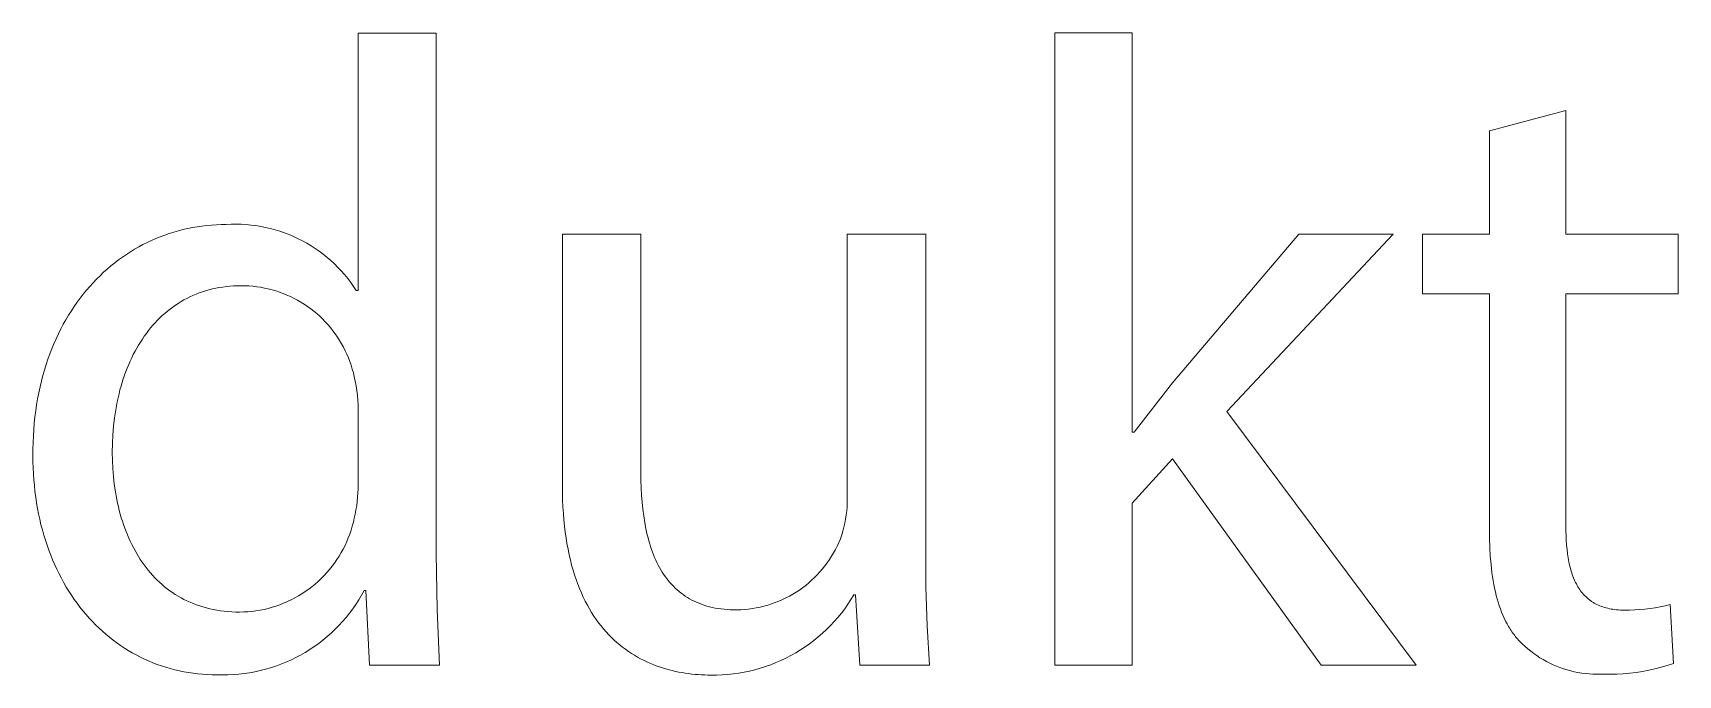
# Model space of a CAD drawing. Header units: millimetres. Extents: x 0 to 4030, y -54 to 2762.
# Drawn here: x 2801.9 to 2876.5, y 13.5 to 42.6 of the extents above; entities that cross this region are included whole.
import ezdxf

# ---------------------------------------------------------------- set-up
doc = ezdxf.new("R2010")
doc.units = ezdxf.units.MM
doc.header["$MEASUREMENT"] = 0
doc.layers.add('Domyślny', color=7, linetype='Continuous', true_color=0x000000)

msp = doc.modelspace()

# ---------------------------------------------------------------- linework, layer by layer
at = {"layer": 'Domyślny', "color": 18, "lineweight": 15, "true_color": 0x000000}
for p, q in [((2816.638, 30.925), (2816.638, 42.588)), ((2816.638, 42.588), (2820.181, 42.588)), ((2820.181, 42.588), (2820.181, 18.994)), ((2848.207, 13.946), (2848.207, 42.598)), ((2848.207, 42.598), (2851.723, 42.598)), ((2851.723, 42.598), (2851.723, 24.508)), ((2867.907, 38.155), (2871.37, 39.081)), ((2871.37, 39.081), (2871.37, 33.471)), ((2867.907, 33.471), (2867.907, 38.155)), ((2808.08, 33.506), (2808.286, 33.571)), ((2808.286, 33.571), (2808.494, 33.631)), ((2808.494, 33.631), (2808.704, 33.685)), ((2808.704, 33.685), (2808.916, 33.734)), ((2808.916, 33.734), (2809.13, 33.776)), ((2809.13, 33.776), (2809.345, 33.814)), ((2809.345, 33.814), (2809.561, 33.846)), ((2809.561, 33.846), (2809.78, 33.872)), ((2809.78, 33.872), (2809.999, 33.892)), ((2809.999, 33.892), (2810.22, 33.906)), ((2810.22, 33.906), (2810.443, 33.915)), ((2810.443, 33.915), (2810.666, 33.918)), ((2810.666, 33.918), (2810.889, 33.928)), ((2810.889, 33.928), (2811.113, 33.93)), ((2811.113, 33.93), (2811.336, 33.925)), ((2811.336, 33.925), (2811.559, 33.912)), ((2811.559, 33.912), (2811.782, 33.891)), ((2811.782, 33.891), (2812.004, 33.863)), ((2812.004, 33.863), (2812.224, 33.827)), ((2812.224, 33.827), (2812.444, 33.783)), ((2812.444, 33.783), (2812.661, 33.732)), ((2812.661, 33.732), (2812.877, 33.674)), ((2812.877, 33.674), (2813.091, 33.608)), ((2813.091, 33.608), (2813.302, 33.535)), ((2806.508, 32.793), (2806.696, 32.9)), ((2806.696, 32.9), (2806.887, 33.003)), ((2806.887, 33.003), (2807.08, 33.1)), ((2807.08, 33.1), (2807.275, 33.192)), ((2807.275, 33.192), (2807.473, 33.278)), ((2807.473, 33.278), (2807.673, 33.36)), ((2807.673, 33.36), (2807.875, 33.436)), ((2807.875, 33.436), (2808.08, 33.506)), ((2813.302, 33.535), (2813.511, 33.455)), ((2813.511, 33.455), (2813.716, 33.368)), ((2813.716, 33.368), (2813.919, 33.273)), ((2813.919, 33.273), (2814.118, 33.172)), ((2814.118, 33.172), (2814.314, 33.064)), ((2814.314, 33.064), (2814.506, 32.949)), ((2814.506, 32.949), (2814.694, 32.828)), ((2814.694, 32.828), (2814.877, 32.701)), ((2825.898, 22.044), (2825.898, 33.478)), ((2825.898, 33.478), (2829.455, 33.478)), ((2829.455, 33.478), (2829.455, 22.661)), ((2838.809, 21.493), (2838.809, 33.478)), ((2838.809, 33.478), (2842.365, 33.478)), ((2842.365, 33.478), (2842.365, 19.265)), ((2853.549, 26.735), (2859.266, 33.472)), ((2863.547, 33.472), (2856.005, 25.447)), ((2859.266, 33.472), (2863.547, 33.472)), ((2864.874, 30.774), (2864.874, 33.471)), ((2864.874, 33.471), (2867.907, 33.471)), ((2871.37, 33.471), (2876.456, 33.471)), ((2876.456, 33.471), (2876.456, 30.774)), ((2805.437, 32.04), (2805.609, 32.178)), ((2805.609, 32.178), (2805.783, 32.311)), ((2805.783, 32.311), (2805.96, 32.439)), ((2805.96, 32.439), (2806.14, 32.562)), ((2806.14, 32.562), (2806.323, 32.68)), ((2806.323, 32.68), (2806.508, 32.793)), ((2814.877, 32.701), (2815.056, 32.567)), ((2815.056, 32.567), (2815.231, 32.427)), ((2815.231, 32.427), (2815.4, 32.281)), ((2815.4, 32.281), (2815.565, 32.13)), ((2815.565, 32.13), (2815.724, 31.973)), ((2804.629, 31.275), (2804.784, 31.438)), ((2804.784, 31.438), (2804.943, 31.596)), ((2804.943, 31.596), (2805.104, 31.749)), ((2805.104, 31.749), (2805.269, 31.897)), ((2805.269, 31.897), (2805.437, 32.04)), ((2815.724, 31.973), (2815.877, 31.811)), ((2815.877, 31.811), (2816.025, 31.643)), ((2816.025, 31.643), (2816.168, 31.471)), ((2816.168, 31.471), (2816.304, 31.293)), ((2803.907, 30.392), (2804.044, 30.578)), ((2804.044, 30.578), (2804.185, 30.759)), ((2804.185, 30.759), (2804.329, 30.936)), ((2804.329, 30.936), (2804.477, 31.108)), ((2804.477, 31.108), (2804.629, 31.275)), ((2809.015, 30.635), (2808.879, 30.567)), ((2809.154, 30.698), (2809.015, 30.635)), ((2809.294, 30.758), (2809.154, 30.698)), ((2809.438, 30.813), (2809.294, 30.758)), ((2809.583, 30.864), (2809.438, 30.813)), ((2809.731, 30.911), (2809.583, 30.864)), ((2809.882, 30.954), (2809.731, 30.911)), ((2810.034, 30.993), (2809.882, 30.954)), ((2810.189, 31.027), (2810.034, 30.993)), ((2810.346, 31.056), (2810.189, 31.027)), ((2810.506, 31.082), (2810.346, 31.056)), ((2810.668, 31.103), (2810.506, 31.082)), ((2810.832, 31.119), (2810.668, 31.103)), ((2810.998, 31.131), (2810.832, 31.119)), ((2811.166, 31.138), (2810.998, 31.131)), ((2811.337, 31.14), (2811.166, 31.138)), ((2811.515, 31.138), (2811.337, 31.14)), ((2811.693, 31.13), (2811.515, 31.138)), ((2811.87, 31.116), (2811.693, 31.13)), ((2812.047, 31.095), (2811.87, 31.116)), ((2812.223, 31.069), (2812.047, 31.095)), ((2812.398, 31.037), (2812.223, 31.069)), ((2812.571, 30.999), (2812.398, 31.037)), ((2812.744, 30.954), (2812.571, 30.999)), ((2812.914, 30.905), (2812.744, 30.954)), ((2813.083, 30.849), (2812.914, 30.905)), ((2813.25, 30.787), (2813.083, 30.849)), ((2813.415, 30.72), (2813.25, 30.787)), ((2813.577, 30.647), (2813.415, 30.72)), ((2813.737, 30.569), (2813.577, 30.647)), ((2813.894, 30.486), (2813.737, 30.569)), ((2816.304, 31.293), (2816.434, 31.111)), ((2816.434, 31.111), (2816.558, 30.925)), ((2816.558, 30.925), (2816.638, 30.925)), ((2867.907, 30.774), (2864.874, 30.774)), ((2867.907, 20.118), (2867.907, 30.774)), ((2876.456, 30.774), (2871.37, 30.774)), ((2871.37, 30.774), (2871.37, 20.238)), ((2803.519, 29.806), (2803.644, 30.006)), ((2803.644, 30.006), (2803.774, 30.201)), ((2803.774, 30.201), (2803.907, 30.392)), ((2807.88, 29.889), (2807.766, 29.787)), ((2807.996, 29.986), (2807.88, 29.889)), ((2808.115, 30.081), (2807.996, 29.986)), ((2808.236, 30.171), (2808.115, 30.081)), ((2808.359, 30.258), (2808.236, 30.171)), ((2808.486, 30.341), (2808.359, 30.258)), ((2808.614, 30.42), (2808.486, 30.341)), ((2808.745, 30.496), (2808.614, 30.42)), ((2808.879, 30.567), (2808.745, 30.496)), ((2814.048, 30.397), (2813.894, 30.486)), ((2814.199, 30.303), (2814.048, 30.397)), ((2814.347, 30.203), (2814.199, 30.303)), ((2814.491, 30.099), (2814.347, 30.203)), ((2814.632, 29.99), (2814.491, 30.099)), ((2814.768, 29.876), (2814.632, 29.99)), ((2814.901, 29.758), (2814.768, 29.876)), ((2803.059, 28.962), (2803.168, 29.18)), ((2803.168, 29.18), (2803.281, 29.393)), ((2803.281, 29.393), (2803.398, 29.602)), ((2803.398, 29.602), (2803.519, 29.806)), ((2807.139, 29.107), (2807.044, 28.983)), ((2807.237, 29.229), (2807.139, 29.107)), ((2807.338, 29.347), (2807.237, 29.229)), ((2807.441, 29.463), (2807.338, 29.347)), ((2807.547, 29.574), (2807.441, 29.463)), ((2807.655, 29.683), (2807.547, 29.574)), ((2807.766, 29.787), (2807.655, 29.683)), ((2815.03, 29.635), (2814.901, 29.758)), ((2815.154, 29.508), (2815.03, 29.635)), ((2815.274, 29.376), (2815.154, 29.508)), ((2815.39, 29.241), (2815.274, 29.376)), ((2815.501, 29.102), (2815.39, 29.241)), ((2815.606, 28.959), (2815.501, 29.102)), ((2802.76, 28.283), (2802.855, 28.514)), ((2802.855, 28.514), (2802.955, 28.74)), ((2802.955, 28.74), (2803.059, 28.962)), ((2806.69, 28.452), (2806.608, 28.312)), ((2806.774, 28.589), (2806.69, 28.452)), ((2806.862, 28.723), (2806.774, 28.589)), ((2806.951, 28.855), (2806.862, 28.723)), ((2807.044, 28.983), (2806.951, 28.855)), ((2815.708, 28.813), (2815.606, 28.959)), ((2815.803, 28.663), (2815.708, 28.813)), ((2815.894, 28.51), (2815.803, 28.663)), ((2815.98, 28.354), (2815.894, 28.51)), ((2816.06, 28.195), (2815.98, 28.354)), ((2802.501, 27.566), (2802.583, 27.809)), ((2802.583, 27.809), (2802.669, 28.048)), ((2802.669, 28.048), (2802.76, 28.283)), ((2806.31, 27.722), (2806.242, 27.568)), ((2806.38, 27.874), (2806.31, 27.722)), ((2806.453, 28.023), (2806.38, 27.874)), ((2806.53, 28.169), (2806.453, 28.023)), ((2806.608, 28.312), (2806.53, 28.169)), ((2816.135, 28.033), (2816.06, 28.195)), ((2816.204, 27.87), (2816.135, 28.033)), ((2816.267, 27.703), (2816.204, 27.87)), ((2816.325, 27.535), (2816.267, 27.703)), ((2802.287, 26.811), (2802.353, 27.067)), ((2802.353, 27.067), (2802.425, 27.318)), ((2802.425, 27.318), (2802.501, 27.566)), ((2806, 26.925), (2805.946, 26.757)), ((2806.056, 27.089), (2806, 26.925)), ((2806.115, 27.252), (2806.056, 27.089)), ((2806.177, 27.411), (2806.115, 27.252)), ((2806.242, 27.568), (2806.177, 27.411)), ((2816.377, 27.365), (2816.325, 27.535)), ((2816.423, 27.193), (2816.377, 27.365)), ((2816.464, 27.02), (2816.423, 27.193)), ((2816.51, 26.81), (2816.464, 27.02)), ((2802.117, 26.02), (2802.169, 26.287)), ((2802.169, 26.287), (2802.225, 26.551)), ((2802.225, 26.551), (2802.287, 26.811)), ((2805.804, 26.242), (2805.762, 26.065)), ((2805.848, 26.416), (2805.804, 26.242)), ((2805.896, 26.588), (2805.848, 26.416)), ((2805.946, 26.757), (2805.896, 26.588)), ((2816.55, 26.599), (2816.51, 26.81)), ((2816.582, 26.387), (2816.55, 26.599)), ((2816.607, 26.173), (2816.582, 26.387)), ((2816.625, 25.959), (2816.607, 26.173)), ((2851.804, 24.508), (2853.549, 26.735)), ((2801.995, 25.193), (2802.031, 25.472)), ((2802.031, 25.472), (2802.071, 25.748)), ((2802.071, 25.748), (2802.117, 26.02)), ((2805.656, 25.522), (2805.626, 25.337)), ((2805.688, 25.705), (2805.656, 25.522)), ((2805.724, 25.886), (2805.688, 25.705)), ((2805.762, 26.065), (2805.724, 25.886)), ((2816.635, 25.745), (2816.625, 25.959)), ((2816.638, 25.53), (2816.635, 25.745)), ((2816.638, 22.135), (2816.638, 25.53)), ((2856.005, 25.447), (2864.594, 13.946)), ((2801.923, 24.332), (2801.942, 24.622)), ((2801.942, 24.622), (2801.966, 24.91)), ((2801.966, 24.91), (2801.995, 25.193)), ((2805.556, 24.769), (2805.524, 24.381)), ((2805.6, 25.15), (2805.556, 24.769)), ((2805.626, 25.337), (2805.6, 25.15)), ((2801.903, 23.739), (2801.91, 24.037)), ((2801.91, 24.037), (2801.923, 24.332)), ((2805.505, 23.986), (2805.499, 23.584)), ((2805.524, 24.381), (2805.505, 23.986)), ((2851.723, 24.508), (2851.804, 24.508)), ((2801.902, 23.437), (2801.903, 23.739)), ((2801.905, 23.159), (2801.902, 23.437)), ((2801.913, 22.885), (2801.905, 23.159)), ((2805.499, 23.584), (2805.505, 23.216)), ((2805.505, 23.216), (2805.522, 22.853)), ((2853.549, 23.3), (2851.723, 21.287)), ((2860.286, 13.946), (2853.549, 23.3)), ((2801.926, 22.614), (2801.913, 22.885)), ((2801.944, 22.345), (2801.926, 22.614)), ((2805.522, 22.853), (2805.55, 22.494)), ((2805.55, 22.494), (2805.59, 22.141)), ((2829.455, 22.661), (2829.458, 22.317)), ((2801.968, 22.08), (2801.944, 22.345)), ((2801.996, 21.818), (2801.968, 22.08)), ((2802.029, 21.559), (2801.996, 21.818)), ((2805.59, 22.141), (2805.64, 21.793)), ((2805.64, 21.793), (2805.67, 21.621)), ((2805.67, 21.621), (2805.703, 21.451)), ((2816.618, 21.556), (2816.631, 21.749)), ((2816.631, 21.749), (2816.637, 21.942)), ((2816.637, 21.942), (2816.638, 22.135)), ((2825.909, 21.417), (2825.898, 22.044)), ((2829.458, 22.317), (2829.468, 21.981)), ((2829.468, 21.981), (2829.485, 21.652)), ((2829.485, 21.652), (2829.509, 21.33)), ((2802.068, 21.303), (2802.029, 21.559)), ((2802.111, 21.05), (2802.068, 21.303)), ((2802.159, 20.801), (2802.111, 21.05)), ((2805.703, 21.451), (2805.738, 21.283)), ((2805.738, 21.283), (2805.776, 21.117)), ((2805.776, 21.117), (2805.817, 20.952)), ((2805.817, 20.952), (2805.861, 20.789)), ((2816.506, 20.793), (2816.543, 20.982)), ((2816.543, 20.982), (2816.574, 21.173)), ((2816.574, 21.173), (2816.599, 21.364)), ((2816.599, 21.364), (2816.618, 21.556)), ((2825.922, 21.115), (2825.909, 21.417)), ((2825.94, 20.82), (2825.922, 21.115)), ((2829.509, 21.33), (2829.541, 21.017)), ((2829.541, 21.017), (2829.58, 20.712)), ((2838.759, 20.752), (2838.781, 20.936)), ((2838.781, 20.936), (2838.797, 21.122)), ((2838.797, 21.122), (2838.806, 21.307)), ((2838.806, 21.307), (2838.809, 21.493)), ((2851.723, 21.287), (2851.723, 13.946)), ((2802.212, 20.555), (2802.159, 20.801)), ((2802.269, 20.312), (2802.212, 20.555)), ((2802.331, 20.073), (2802.269, 20.312)), ((2805.861, 20.789), (2805.908, 20.628)), ((2805.908, 20.628), (2805.957, 20.47)), ((2805.957, 20.47), (2806.009, 20.313)), ((2806.009, 20.313), (2806.064, 20.158)), ((2806.064, 20.158), (2806.122, 20.006)), ((2816.322, 20.065), (2816.375, 20.243)), ((2816.375, 20.243), (2816.423, 20.423)), ((2816.423, 20.423), (2816.464, 20.605)), ((2816.464, 20.605), (2816.506, 20.793)), ((2825.964, 20.532), (2825.94, 20.82)), ((2825.992, 20.251), (2825.964, 20.532)), ((2826.025, 19.978), (2825.992, 20.251)), ((2829.58, 20.712), (2829.627, 20.415)), ((2829.627, 20.415), (2829.681, 20.127)), ((2838.611, 20.023), (2838.657, 20.203)), ((2838.657, 20.203), (2838.697, 20.385)), ((2838.697, 20.385), (2838.731, 20.568)), ((2838.731, 20.568), (2838.759, 20.752)), ((2871.37, 20.238), (2871.372, 20.015)), ((2802.398, 19.837), (2802.331, 20.073)), ((2802.469, 19.605), (2802.398, 19.837)), ((2802.544, 19.377), (2802.469, 19.605)), ((2806.122, 20.006), (2806.183, 19.855)), ((2806.183, 19.855), (2806.247, 19.707)), ((2806.247, 19.707), (2806.313, 19.561)), ((2806.313, 19.561), (2806.382, 19.418)), ((2806.382, 19.418), (2806.454, 19.277)), ((2816.047, 19.373), (2816.125, 19.543)), ((2816.125, 19.543), (2816.196, 19.714)), ((2816.196, 19.714), (2816.262, 19.888)), ((2816.262, 19.888), (2816.322, 20.065)), ((2826.062, 19.711), (2826.025, 19.978)), ((2826.104, 19.451), (2826.062, 19.711)), ((2826.151, 19.199), (2826.104, 19.451)), ((2829.681, 20.127), (2829.744, 19.848)), ((2829.744, 19.848), (2829.778, 19.712)), ((2829.778, 19.712), (2829.814, 19.578)), ((2829.814, 19.578), (2829.853, 19.447)), ((2829.853, 19.447), (2829.894, 19.318)), ((2838.356, 19.344), (2838.431, 19.505)), ((2838.431, 19.505), (2838.5, 19.668)), ((2838.5, 19.668), (2838.558, 19.845)), ((2838.558, 19.845), (2838.611, 20.023)), ((2867.912, 19.694), (2867.907, 20.118)), ((2867.925, 19.283), (2867.912, 19.694)), ((2871.372, 20.015), (2871.378, 19.798)), ((2871.378, 19.798), (2871.388, 19.587)), ((2871.388, 19.587), (2871.403, 19.382)), ((2802.624, 19.152), (2802.544, 19.377)), ((2802.708, 18.93), (2802.624, 19.152)), ((2802.797, 18.713), (2802.708, 18.93)), ((2802.89, 18.499), (2802.797, 18.713)), ((2806.454, 19.277), (2806.529, 19.139)), ((2806.529, 19.139), (2806.606, 19.003)), ((2806.606, 19.003), (2806.687, 18.87)), ((2806.687, 18.87), (2806.77, 18.74)), ((2806.77, 18.74), (2806.856, 18.612)), ((2815.572, 18.574), (2815.678, 18.727)), ((2815.678, 18.727), (2815.779, 18.884)), ((2815.779, 18.884), (2815.874, 19.044)), ((2815.874, 19.044), (2815.963, 19.207)), ((2815.963, 19.207), (2816.047, 19.373)), ((2820.181, 18.994), (2820.215, 16.47)), ((2826.202, 18.952), (2826.151, 19.199)), ((2826.258, 18.713), (2826.202, 18.952)), ((2826.317, 18.48), (2826.258, 18.713)), ((2829.894, 19.318), (2829.936, 19.191)), ((2829.936, 19.191), (2829.981, 19.067)), ((2829.981, 19.067), (2830.028, 18.945)), ((2830.028, 18.945), (2830.078, 18.826)), ((2830.078, 18.826), (2830.129, 18.709)), ((2830.129, 18.709), (2830.183, 18.595)), ((2837.9, 18.584), (2838.002, 18.73)), ((2838.002, 18.73), (2838.098, 18.878)), ((2838.098, 18.878), (2838.189, 19.031)), ((2838.189, 19.031), (2838.275, 19.186)), ((2838.275, 19.186), (2838.356, 19.344)), ((2842.365, 19.265), (2842.374, 17.493)), ((2867.947, 18.886), (2867.925, 19.283)), ((2867.98, 18.502), (2867.947, 18.886)), ((2871.403, 19.382), (2871.422, 19.183)), ((2871.422, 19.183), (2871.446, 18.991)), ((2871.446, 18.991), (2871.474, 18.805)), ((2871.474, 18.805), (2871.508, 18.626)), ((2802.986, 18.289), (2802.89, 18.499)), ((2803.087, 18.082), (2802.986, 18.289)), ((2803.192, 17.88), (2803.087, 18.082)), ((2806.856, 18.612), (2806.945, 18.488)), ((2806.945, 18.488), (2807.037, 18.366)), ((2807.037, 18.366), (2807.131, 18.247)), ((2807.131, 18.247), (2807.229, 18.131)), ((2807.229, 18.131), (2807.329, 18.018)), ((2807.329, 18.018), (2807.432, 17.909)), ((2807.432, 17.909), (2807.537, 17.802)), ((2814.966, 17.869), (2815.097, 18.001)), ((2815.097, 18.001), (2815.223, 18.138)), ((2815.223, 18.138), (2815.345, 18.279)), ((2815.345, 18.279), (2815.461, 18.425)), ((2815.461, 18.425), (2815.572, 18.574)), ((2826.381, 18.254), (2826.317, 18.48)), ((2826.449, 18.034), (2826.381, 18.254)), ((2826.521, 17.82), (2826.449, 18.034)), ((2830.183, 18.595), (2830.239, 18.484)), ((2830.239, 18.484), (2830.297, 18.375)), ((2830.297, 18.375), (2830.358, 18.269)), ((2830.358, 18.269), (2830.421, 18.165)), ((2830.421, 18.165), (2830.486, 18.064)), ((2830.486, 18.064), (2830.554, 17.966)), ((2830.554, 17.966), (2830.624, 17.871)), ((2837.192, 17.791), (2837.321, 17.913)), ((2837.321, 17.913), (2837.446, 18.039)), ((2837.446, 18.039), (2837.567, 18.169)), ((2837.567, 18.169), (2837.682, 18.304)), ((2837.682, 18.304), (2837.794, 18.442)), ((2837.794, 18.442), (2837.9, 18.584)), ((2868.022, 18.132), (2867.98, 18.502)), ((2868.047, 17.952), (2868.022, 18.132)), ((2868.075, 17.776), (2868.047, 17.952)), ((2871.508, 18.626), (2871.526, 18.539)), ((2871.526, 18.539), (2871.546, 18.453)), ((2871.546, 18.453), (2871.567, 18.369)), ((2871.567, 18.369), (2871.589, 18.287)), ((2871.589, 18.287), (2871.612, 18.207)), ((2871.612, 18.207), (2871.637, 18.128)), ((2871.637, 18.128), (2871.663, 18.051)), ((2871.663, 18.051), (2871.69, 17.975)), ((2871.69, 17.975), (2871.719, 17.901)), ((2871.719, 17.901), (2871.749, 17.829)), ((2803.301, 17.682), (2803.192, 17.88)), ((2803.414, 17.487), (2803.301, 17.682)), ((2803.531, 17.297), (2803.414, 17.487)), ((2803.652, 17.11), (2803.531, 17.297)), ((2807.537, 17.802), (2807.646, 17.699)), ((2807.646, 17.699), (2807.757, 17.599)), ((2807.757, 17.599), (2807.871, 17.502)), ((2807.871, 17.502), (2807.988, 17.409)), ((2807.988, 17.409), (2808.108, 17.32)), ((2808.108, 17.32), (2808.231, 17.234)), ((2808.231, 17.234), (2808.356, 17.151)), ((2808.356, 17.151), (2808.484, 17.072)), ((2813.932, 17.081), (2814.091, 17.178)), ((2814.091, 17.178), (2814.247, 17.28)), ((2814.247, 17.28), (2814.399, 17.388)), ((2814.399, 17.388), (2814.547, 17.5)), ((2814.547, 17.5), (2814.691, 17.618)), ((2814.691, 17.618), (2814.831, 17.741)), ((2814.831, 17.741), (2814.966, 17.869)), ((2816.92, 17.33), (2816.8, 17.116)), ((2816.987, 17.33), (2816.92, 17.33)), ((2817.161, 13.948), (2816.987, 17.33)), ((2826.596, 17.613), (2826.521, 17.82)), ((2826.675, 17.412), (2826.596, 17.613)), ((2826.758, 17.217), (2826.675, 17.412)), ((2826.845, 17.028), (2826.758, 17.217)), ((2830.624, 17.871), (2830.697, 17.778)), ((2830.697, 17.778), (2830.772, 17.688)), ((2830.772, 17.688), (2830.849, 17.602)), ((2830.849, 17.602), (2830.929, 17.518)), ((2830.929, 17.518), (2831.012, 17.437)), ((2831.012, 17.437), (2831.097, 17.358)), ((2831.097, 17.358), (2831.184, 17.283)), ((2831.184, 17.283), (2831.274, 17.211)), ((2831.274, 17.211), (2831.367, 17.142)), ((2836.182, 17.073), (2836.337, 17.161)), ((2836.337, 17.161), (2836.488, 17.253)), ((2836.488, 17.253), (2836.636, 17.351)), ((2836.636, 17.351), (2836.781, 17.454)), ((2836.781, 17.454), (2836.922, 17.562)), ((2836.922, 17.562), (2837.059, 17.674)), ((2837.059, 17.674), (2837.192, 17.791)), ((2842.374, 17.493), (2842.427, 15.721)), ((2868.106, 17.603), (2868.075, 17.776)), ((2868.139, 17.434), (2868.106, 17.603)), ((2868.175, 17.268), (2868.139, 17.434)), ((2868.214, 17.106), (2868.175, 17.268)), ((2871.749, 17.829), (2871.781, 17.759)), ((2871.781, 17.759), (2871.813, 17.69)), ((2871.813, 17.69), (2871.848, 17.624)), ((2871.848, 17.624), (2871.883, 17.558)), ((2871.883, 17.558), (2871.92, 17.495)), ((2871.92, 17.495), (2871.959, 17.434)), ((2871.959, 17.434), (2871.999, 17.374)), ((2871.999, 17.374), (2872.04, 17.316)), ((2872.04, 17.316), (2872.083, 17.259)), ((2872.083, 17.259), (2872.127, 17.205)), ((2872.127, 17.205), (2872.173, 17.152)), ((2872.173, 17.152), (2872.22, 17.101)), ((2803.776, 16.928), (2803.652, 17.11)), ((2803.904, 16.75), (2803.776, 16.928)), ((2804.036, 16.576), (2803.904, 16.75)), ((2804.171, 16.407), (2804.036, 16.576)), ((2804.31, 16.241), (2804.171, 16.407)), ((2808.484, 17.072), (2808.615, 16.997)), ((2808.615, 16.997), (2808.749, 16.926)), ((2808.749, 16.926), (2808.885, 16.858)), ((2808.885, 16.858), (2809.025, 16.795)), ((2809.025, 16.795), (2809.167, 16.735)), ((2809.167, 16.735), (2809.312, 16.68)), ((2809.312, 16.68), (2809.46, 16.629)), ((2809.46, 16.629), (2809.61, 16.581)), ((2809.61, 16.581), (2809.764, 16.538)), ((2809.764, 16.538), (2809.92, 16.499)), ((2809.92, 16.499), (2810.079, 16.465)), ((2810.079, 16.465), (2810.241, 16.435)), ((2810.241, 16.435), (2810.405, 16.409)), ((2810.405, 16.409), (2810.572, 16.388)), ((2811.827, 16.383), (2812.012, 16.407)), ((2812.012, 16.407), (2812.195, 16.437)), ((2812.195, 16.437), (2812.378, 16.474)), ((2812.378, 16.474), (2812.559, 16.517)), ((2812.559, 16.517), (2812.739, 16.566)), ((2812.739, 16.566), (2812.916, 16.621)), ((2812.916, 16.621), (2813.092, 16.683)), ((2813.092, 16.683), (2813.265, 16.751)), ((2813.265, 16.751), (2813.436, 16.825)), ((2813.436, 16.825), (2813.605, 16.904)), ((2813.605, 16.904), (2813.77, 16.99)), ((2813.77, 16.99), (2813.932, 17.081)), ((2816.399, 16.498), (2816.252, 16.302)), ((2816.54, 16.699), (2816.399, 16.498)), ((2816.674, 16.905), (2816.54, 16.699)), ((2816.8, 17.116), (2816.674, 16.905)), ((2820.215, 16.47), (2820.329, 13.948)), ((2826.934, 16.845), (2826.845, 17.028)), ((2827.027, 16.668), (2826.934, 16.845)), ((2827.124, 16.496), (2827.027, 16.668)), ((2827.223, 16.331), (2827.124, 16.496)), ((2831.367, 17.142), (2831.463, 17.076)), ((2831.463, 17.076), (2831.561, 17.013)), ((2831.561, 17.013), (2831.661, 16.954)), ((2831.661, 16.954), (2831.765, 16.897)), ((2831.765, 16.897), (2831.871, 16.844)), ((2831.871, 16.844), (2831.98, 16.794)), ((2831.98, 16.794), (2832.091, 16.747)), ((2832.091, 16.747), (2832.206, 16.703)), ((2832.206, 16.703), (2832.323, 16.663)), ((2832.323, 16.663), (2832.443, 16.626)), ((2832.443, 16.626), (2832.566, 16.592)), ((2832.566, 16.592), (2832.691, 16.562)), ((2832.691, 16.562), (2832.82, 16.535)), ((2832.82, 16.535), (2832.952, 16.512)), ((2832.952, 16.512), (2833.086, 16.492)), ((2833.086, 16.492), (2833.223, 16.476)), ((2833.223, 16.476), (2833.364, 16.464)), ((2833.364, 16.464), (2833.507, 16.454)), ((2833.507, 16.454), (2833.654, 16.449)), ((2833.654, 16.449), (2833.803, 16.447)), ((2833.803, 16.447), (2833.98, 16.453)), ((2833.98, 16.453), (2834.157, 16.465)), ((2834.157, 16.465), (2834.334, 16.483)), ((2834.334, 16.483), (2834.51, 16.508)), ((2834.51, 16.508), (2834.684, 16.538)), ((2834.684, 16.538), (2834.858, 16.574)), ((2834.858, 16.574), (2835.031, 16.616)), ((2835.031, 16.616), (2835.201, 16.664)), ((2835.201, 16.664), (2835.37, 16.718)), ((2835.37, 16.718), (2835.537, 16.778)), ((2835.537, 16.778), (2835.702, 16.843)), ((2835.702, 16.843), (2835.865, 16.914)), ((2835.865, 16.914), (2836.025, 16.991)), ((2836.025, 16.991), (2836.182, 17.073)), ((2838.69, 16.504), (2838.538, 16.304)), ((2838.835, 16.708), (2838.69, 16.504)), ((2838.973, 16.918), (2838.835, 16.708)), ((2839.104, 17.132), (2838.973, 16.918)), ((2839.185, 17.132), (2839.104, 17.132)), ((2839.373, 13.951), (2839.185, 17.132)), ((2868.256, 16.948), (2868.214, 17.106)), ((2868.301, 16.794), (2868.256, 16.948)), ((2868.35, 16.643), (2868.301, 16.794)), ((2868.401, 16.496), (2868.35, 16.643)), ((2868.455, 16.352), (2868.401, 16.496)), ((2872.22, 17.101), (2872.269, 17.052)), ((2872.269, 17.052), (2872.319, 17.005)), ((2872.319, 17.005), (2872.345, 16.982)), ((2872.345, 16.982), (2872.371, 16.96)), ((2872.371, 16.96), (2872.398, 16.938)), ((2872.398, 16.938), (2872.425, 16.916)), ((2872.425, 16.916), (2872.452, 16.895)), ((2872.452, 16.895), (2872.48, 16.875)), ((2872.48, 16.875), (2872.508, 16.854)), ((2872.508, 16.854), (2872.537, 16.835)), ((2872.537, 16.835), (2872.566, 16.816)), ((2872.566, 16.816), (2872.595, 16.797)), ((2872.595, 16.797), (2872.625, 16.778)), ((2872.625, 16.778), (2872.655, 16.761)), ((2872.655, 16.761), (2872.716, 16.726)), ((2872.716, 16.726), (2872.78, 16.694)), ((2872.78, 16.694), (2872.845, 16.664)), ((2872.845, 16.664), (2872.911, 16.635)), ((2872.911, 16.635), (2872.979, 16.609)), ((2872.979, 16.609), (2873.049, 16.584)), ((2873.049, 16.584), (2873.121, 16.561)), ((2873.121, 16.561), (2873.194, 16.54)), ((2873.194, 16.54), (2873.27, 16.521)), ((2873.27, 16.521), (2873.347, 16.505)), ((2873.347, 16.505), (2873.425, 16.49)), ((2873.425, 16.49), (2873.506, 16.477)), ((2873.506, 16.477), (2873.588, 16.466)), ((2873.588, 16.466), (2873.672, 16.457)), ((2873.672, 16.457), (2873.758, 16.449)), ((2873.758, 16.449), (2873.846, 16.444)), ((2873.846, 16.444), (2873.936, 16.441)), ((2873.936, 16.441), (2874.027, 16.44)), ((2874.027, 16.44), (2874.259, 16.44)), ((2874.259, 16.44), (2874.491, 16.446)), ((2874.491, 16.446), (2874.723, 16.46)), ((2874.723, 16.46), (2874.954, 16.481)), ((2874.954, 16.481), (2875.185, 16.509)), ((2875.185, 16.509), (2875.414, 16.545)), ((2875.414, 16.545), (2875.642, 16.588)), ((2875.642, 16.588), (2875.869, 16.638)), ((2875.869, 16.638), (2876.094, 16.695)), ((2876.094, 16.695), (2876.242, 14.025)), ((2804.452, 16.081), (2804.31, 16.241)), ((2804.597, 15.924), (2804.452, 16.081)), ((2804.746, 15.772), (2804.597, 15.924)), ((2804.898, 15.624), (2804.746, 15.772)), ((2810.572, 16.388), (2810.743, 16.372)), ((2810.743, 16.372), (2810.916, 16.36)), ((2810.916, 16.36), (2811.091, 16.353)), ((2811.091, 16.353), (2811.27, 16.35)), ((2811.27, 16.35), (2811.456, 16.355)), ((2811.456, 16.355), (2811.642, 16.366)), ((2811.642, 16.366), (2811.827, 16.383)), ((2815.771, 15.744), (2815.599, 15.569)), ((2815.938, 15.924), (2815.771, 15.744)), ((2816.098, 16.11), (2815.938, 15.924)), ((2816.252, 16.302), (2816.098, 16.11)), ((2827.326, 16.171), (2827.223, 16.331)), ((2827.431, 16.016), (2827.326, 16.171)), ((2827.539, 15.867), (2827.431, 16.016)), ((2827.65, 15.724), (2827.539, 15.867)), ((2827.764, 15.586), (2827.65, 15.724)), ((2838.042, 15.739), (2837.865, 15.562)), ((2838.214, 15.922), (2838.042, 15.739)), ((2838.379, 16.11), (2838.214, 15.922)), ((2838.538, 16.304), (2838.379, 16.11)), ((2842.427, 15.721), (2842.526, 13.951)), ((2868.513, 16.213), (2868.455, 16.352)), ((2868.574, 16.077), (2868.513, 16.213)), ((2868.638, 15.945), (2868.574, 16.077)), ((2868.705, 15.817), (2868.638, 15.945)), ((2868.776, 15.693), (2868.705, 15.817)), ((2868.813, 15.632), (2868.776, 15.693)), ((2805.054, 15.481), (2804.898, 15.624)), ((2805.212, 15.343), (2805.054, 15.481)), ((2805.374, 15.209), (2805.212, 15.343)), ((2805.539, 15.08), (2805.374, 15.209)), ((2805.706, 14.956), (2805.539, 15.08)), ((2805.877, 14.836), (2805.706, 14.956)), ((2814.852, 14.932), (2814.653, 14.788)), ((2815.047, 15.081), (2814.852, 14.932)), ((2815.236, 15.238), (2815.047, 15.081)), ((2815.42, 15.4), (2815.236, 15.238)), ((2815.599, 15.569), (2815.42, 15.4)), ((2827.88, 15.453), (2827.764, 15.586)), ((2827.998, 15.325), (2827.88, 15.453)), ((2828.119, 15.202), (2827.998, 15.325)), ((2828.243, 15.085), (2828.119, 15.202)), ((2828.368, 14.972), (2828.243, 15.085)), ((2828.495, 14.864), (2828.368, 14.972)), ((2837.097, 14.917), (2836.892, 14.772)), ((2837.297, 15.068), (2837.097, 14.917)), ((2837.492, 15.226), (2837.297, 15.068)), ((2837.681, 15.391), (2837.492, 15.226)), ((2837.865, 15.562), (2837.681, 15.391)), ((2868.851, 15.572), (2868.813, 15.632)), ((2868.889, 15.514), (2868.851, 15.572)), ((2868.928, 15.456), (2868.889, 15.514)), ((2868.969, 15.4), (2868.928, 15.456)), ((2869.01, 15.344), (2868.969, 15.4)), ((2869.052, 15.289), (2869.01, 15.344)), ((2869.095, 15.236), (2869.052, 15.289)), ((2869.139, 15.183), (2869.095, 15.236)), ((2869.184, 15.131), (2869.139, 15.183)), ((2869.23, 15.081), (2869.184, 15.131)), ((2869.276, 15.031), (2869.23, 15.081)), ((2869.396, 14.911), (2869.276, 15.031)), ((2869.52, 14.795), (2869.396, 14.911)), ((2806.05, 14.721), (2805.877, 14.836)), ((2806.226, 14.611), (2806.05, 14.721)), ((2806.405, 14.506), (2806.226, 14.611)), ((2806.587, 14.406), (2806.405, 14.506)), ((2806.771, 14.311), (2806.587, 14.406)), ((2806.958, 14.221), (2806.771, 14.311)), ((2807.148, 14.136), (2806.958, 14.221)), ((2813.589, 14.178), (2813.364, 14.078)), ((2813.81, 14.286), (2813.589, 14.178)), ((2814.027, 14.401), (2813.81, 14.286)), ((2814.24, 14.523), (2814.027, 14.401)), ((2814.448, 14.652), (2814.24, 14.523)), ((2814.653, 14.788), (2814.448, 14.652)), ((2828.624, 14.761), (2828.495, 14.864)), ((2828.756, 14.663), (2828.624, 14.761)), ((2828.888, 14.569), (2828.756, 14.663)), ((2829.023, 14.48), (2828.888, 14.569)), ((2829.159, 14.395), (2829.023, 14.48)), ((2829.297, 14.314), (2829.159, 14.395)), ((2829.435, 14.238), (2829.297, 14.314)), ((2829.576, 14.166), (2829.435, 14.238)), ((2829.717, 14.099), (2829.576, 14.166)), ((2836.027, 14.266), (2835.801, 14.158)), ((2836.25, 14.382), (2836.027, 14.266)), ((2836.468, 14.504), (2836.25, 14.382)), ((2836.683, 14.635), (2836.468, 14.504)), ((2836.892, 14.772), (2836.683, 14.635)), ((2869.647, 14.684), (2869.52, 14.795)), ((2869.779, 14.577), (2869.647, 14.684)), ((2869.914, 14.475), (2869.779, 14.577)), ((2870.052, 14.377), (2869.914, 14.475)), ((2870.194, 14.284), (2870.052, 14.377)), ((2870.339, 14.197), (2870.194, 14.284)), ((2870.487, 14.114), (2870.339, 14.197)), ((2807.339, 14.056), (2807.148, 14.136)), ((2807.534, 13.982), (2807.339, 14.056)), ((2807.73, 13.912), (2807.534, 13.982)), ((2807.929, 13.848), (2807.73, 13.912)), ((2808.13, 13.79), (2807.929, 13.848)), ((2808.333, 13.736), (2808.13, 13.79)), ((2808.539, 13.688), (2808.333, 13.736)), ((2808.746, 13.646), (2808.539, 13.688)), ((2808.955, 13.609), (2808.746, 13.646)), ((2809.167, 13.577), (2808.955, 13.609)), ((2809.38, 13.552), (2809.167, 13.577)), ((2809.595, 13.531), (2809.38, 13.552)), ((2809.811, 13.517), (2809.595, 13.531)), ((2810.03, 13.508), (2809.811, 13.517)), ((2810.25, 13.505), (2810.03, 13.508)), ((2810.495, 13.5), (2810.25, 13.505)), ((2810.741, 13.503), (2810.495, 13.5)), ((2810.986, 13.515), (2810.741, 13.503)), ((2811.231, 13.534), (2810.986, 13.515)), ((2811.475, 13.562), (2811.231, 13.534)), ((2811.718, 13.599), (2811.475, 13.562)), ((2811.959, 13.643), (2811.718, 13.599)), ((2812.199, 13.696), (2811.959, 13.643)), ((2812.437, 13.756), (2812.199, 13.696)), ((2812.673, 13.825), (2812.437, 13.756)), ((2812.906, 13.902), (2812.673, 13.825)), ((2813.137, 13.986), (2812.906, 13.902)), ((2813.364, 14.078), (2813.137, 13.986)), ((2820.329, 13.948), (2817.161, 13.948)), ((2829.859, 14.035), (2829.717, 14.099)), ((2830.003, 13.975), (2829.859, 14.035)), ((2830.147, 13.92), (2830.003, 13.975)), ((2830.292, 13.868), (2830.147, 13.92)), ((2830.437, 13.82), (2830.292, 13.868)), ((2830.584, 13.775), (2830.437, 13.82)), ((2830.73, 13.734), (2830.584, 13.775)), ((2830.877, 13.697), (2830.73, 13.734)), ((2831.025, 13.663), (2830.877, 13.697)), ((2831.172, 13.633), (2831.025, 13.663)), ((2831.32, 13.605), (2831.172, 13.633)), ((2831.467, 13.581), (2831.32, 13.605)), ((2831.615, 13.56), (2831.467, 13.581)), ((2831.762, 13.542), (2831.615, 13.56)), ((2831.909, 13.527), (2831.762, 13.542)), ((2832.055, 13.515), (2831.909, 13.527)), ((2832.201, 13.506), (2832.055, 13.515)), ((2832.347, 13.5), (2832.201, 13.506)), ((2832.492, 13.496), (2832.347, 13.5)), ((2832.635, 13.495), (2832.492, 13.496)), ((2832.886, 13.495), (2832.635, 13.495)), ((2833.137, 13.505), (2832.886, 13.495)), ((2833.387, 13.522), (2833.137, 13.505)), ((2833.636, 13.549), (2833.387, 13.522)), ((2833.885, 13.583), (2833.636, 13.549)), ((2834.132, 13.626), (2833.885, 13.583)), ((2834.377, 13.678), (2834.132, 13.626)), ((2834.621, 13.738), (2834.377, 13.678)), ((2834.862, 13.806), (2834.621, 13.738)), ((2835.101, 13.882), (2834.862, 13.806)), ((2835.337, 13.966), (2835.101, 13.882)), ((2835.571, 14.058), (2835.337, 13.966)), ((2835.801, 14.158), (2835.571, 14.058)), ((2842.526, 13.951), (2839.373, 13.951)), ((2851.723, 13.946), (2848.207, 13.946)), ((2864.594, 13.946), (2860.286, 13.946)), ((2870.637, 14.036), (2870.487, 14.114)), ((2870.791, 13.964), (2870.637, 14.036)), ((2870.946, 13.897), (2870.791, 13.964)), ((2871.104, 13.836), (2870.946, 13.897)), ((2871.264, 13.78), (2871.104, 13.836)), ((2871.426, 13.729), (2871.264, 13.78)), ((2871.589, 13.684), (2871.426, 13.729)), ((2871.754, 13.645), (2871.589, 13.684)), ((2871.92, 13.612), (2871.754, 13.645)), ((2872.087, 13.584), (2871.92, 13.612)), ((2872.255, 13.563), (2872.087, 13.584)), ((2872.424, 13.547), (2872.255, 13.563)), ((2872.593, 13.537), (2872.424, 13.547)), ((2872.762, 13.532), (2872.593, 13.537)), ((2872.932, 13.534), (2872.762, 13.532)), ((2873.101, 13.542), (2872.932, 13.534)), ((2873.392, 13.536), (2873.101, 13.542)), ((2873.682, 13.54), (2873.392, 13.536)), ((2873.972, 13.554), (2873.682, 13.54)), ((2874.262, 13.578), (2873.972, 13.554)), ((2874.551, 13.612), (2874.262, 13.578)), ((2874.838, 13.656), (2874.551, 13.612)), ((2875.123, 13.711), (2874.838, 13.656)), ((2875.407, 13.775), (2875.123, 13.711)), ((2875.688, 13.848), (2875.407, 13.775)), ((2875.966, 13.932), (2875.688, 13.848)), ((2876.242, 14.025), (2875.966, 13.932))]:
    msp.add_line(p, q, dxfattribs=at)

doc.saveas('drawing.dxf')
